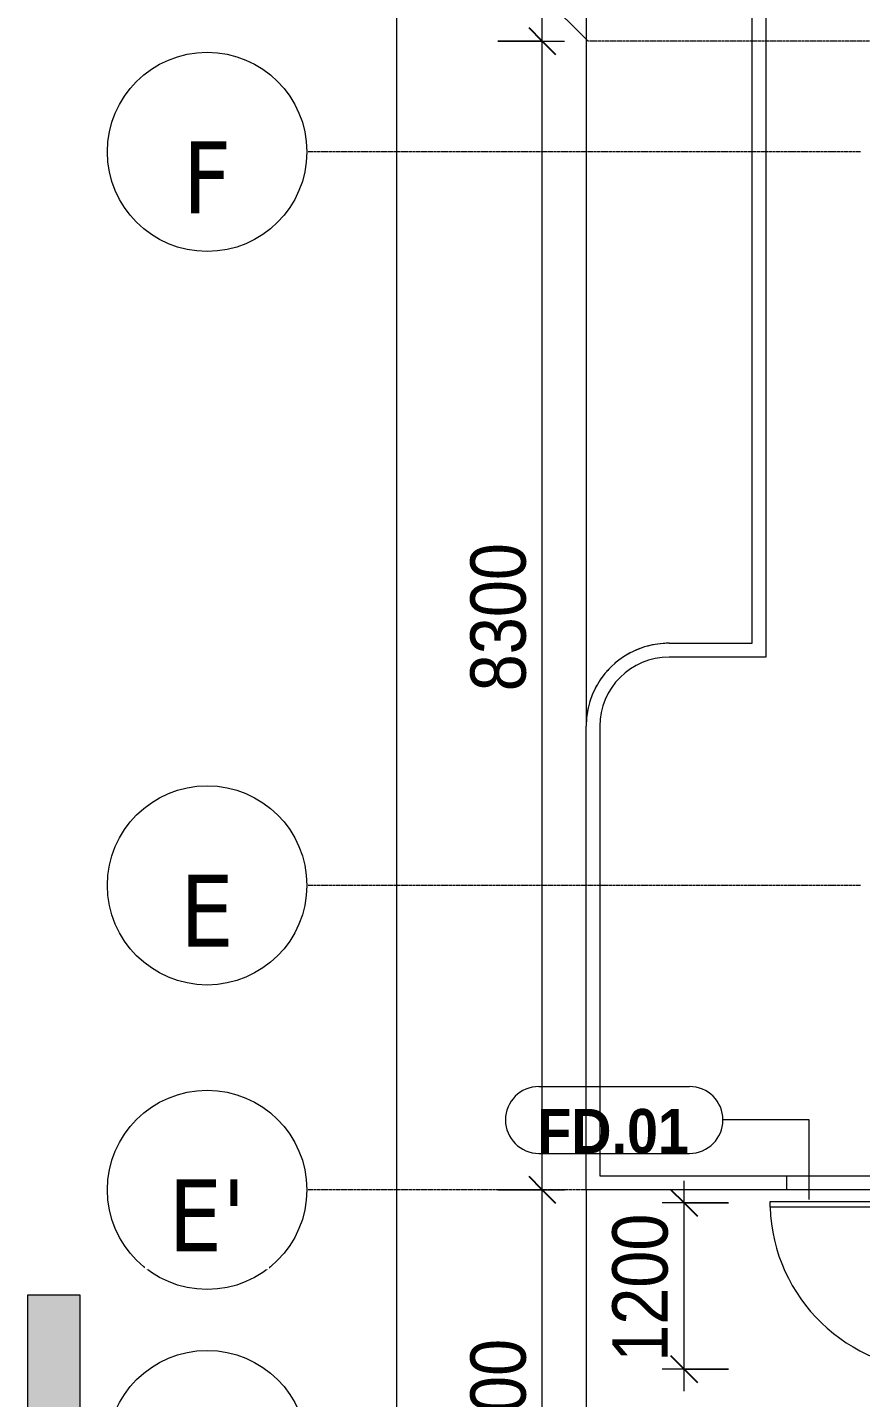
# Model space of a CAD drawing. Header units: millimetres. Extents: x 962 to 241049, y -15958 to 84407.
# Drawn here: x 90248 to 96266, y 35536 to 45436 of the extents above; entities that cross this region are included whole.
import ezdxf

# ---------------------------------------------------------------- set-up
doc = ezdxf.new("R2010")
doc.units = ezdxf.units.MM
doc.linetypes.add('Grid Line', pattern=[22.225, 12.7, -3.175, 3.175, -3.175])
for name, color, linetype, lineweight in [('A-ANNO-DIMS', 211, 'Continuous', 9), ('A-ANNO-DIMS-160', 211, 'Continuous', 9), ('A-DETL-GENF-2', 1, 'Continuous', 9), ('A-DOOR-3', 1, 'Continuous', 9), ('A-DOOR-IDEN', 31, 'Continuous', 9), ('A-FLOR', 192, 'Continuous', 9), ('A-WALL', 113, 'Continuous', 9), ('G-ANNO-SYMB', 111, 'Continuous', 9), ('S-GRID', 1, 'Continuous', 9), ('S-GRID-1', 1, 'Grid Line', 9), ('S-GRID-IDEN', 1, 'Continuous', 9)]:
    doc.layers.add(name, color=color, linetype=linetype, lineweight=lineweight)
doc.styles.add('Arial_B_5', font='arialbd_0.ttf', dxfattribs={"width": 0.9, "height": 320})
doc.styles.add('Tahoma_B', font='tahomabd_0.ttf', dxfattribs={"height": 520})
doc.styles.add('UTM Avo', font='UTM Avo.ttf', dxfattribs={"width": 0.9, "height": 400})
doc.dimstyles.new('1_Dim_chi_tiet_2_5', dxfattribs={"dimscale": 304.8, "dimtxt": 399.720379, "dimasz": 0.629921, "dimexe": 0.524934, "dimexo": 0.0625, "dimgap": 0.052493, "dimtad": 1, "dimdec": 0, "dimrnd": 5, "dimzin": 0, "dimdsep": 46, "dimtxsty": 'UTM Avo', "dimblk1": 'OBLIQUE', "dimblk2": 'OBLIQUE', "dimsah": 1, "dimcen": 0.09, "dimdle": 0.524934, "dimazin": 0, "dimtfac": 1, "dimtdec": 4, "dimtix": 1, "dimtmove": 0, "dimatfit": 3, "dimfxl": 1.049869, "dimfxlon": 1, "dimtvp": 1, "dimtolj": 1, "dimtzin": 0, "dimarcsym": 2})

# ---------------------------------------------------------------- blocks, each defined once
blk = doc.blocks.new('FD_01 - FD_01-1200x2200mm-1787917-TKCS_MB TẦNG 1')
at = {"layer": 'A-DETL-GENF-2'}
for p, q in [((570, 100), (570, 1320)), ((570, 1320), (610, 1320)), ((610, 1320), (610, 100))]:
    blk.add_line(p, q, dxfattribs=at)
blk.add_arc((610, 100), 1220, 91.87889, 180, dxfattribs=at)
blk = doc.blocks.new('Grid - M_Grid Head - Circle-353313-TKCS_MB TẦNG 1')
at = {"layer": 'S-GRID-IDEN'}
blk.add_circle((0, 0), 4.5, dxfattribs=at)
blk = doc.blocks.new('Section - 3_32_ x 3_8_-4701953-TKCS_MB TẦNG 1')
at = {"layer": 'G-ANNO-SYMB'}
blk.add_hatch(color=256, dxfattribs=at).paths.add_polyline_path([(0, 9.525), (0, 0), (-2.38125, 0), (-2.38125, 9.525)])
for p, q in [((0, 9.525), (-2.38125, 9.525)), ((-2.38125, 9.525), (-2.38125, 0)), ((0, 0), (0, 9.525)), ((-2.38125, 0), (0, 0))]:
    blk.add_line(p, q, dxfattribs=at)
blk = doc.blocks.new('DIMBLOCK123-TKCS_MB TẦNG 1')
at = {"layer": 'A-ANNO-DIMS-160', "lineweight": 25}
for p, q in [((94991.8, 36942), (94895.8, 37038)), ((94991.8, 36942), (95087.8, 36846)), ((94991.8, 35742), (94895.8, 35838)), ((94991.8, 35742), (95087.8, 35646))]:
    blk.add_line(p, q, dxfattribs=at)
at = {"layer": 'A-ANNO-DIMS-160'}
for p, q in [((94991.8, 35582), (94991.8, 37102)), ((95311.8, 36942), (94831.8, 36942)), ((94991.8, 36942), (95311.8, 36942)), ((95311.8, 35742), (94831.8, 35742)), ((94991.8, 35742), (95311.8, 35742))]:
    blk.add_line(p, q, dxfattribs=at)
at = {"layer": 'A-ANNO-DIMS-160', "color": 0, "insert": (94472.1, 35794.2), "char_height": 400, "width": 1314.636, "attachment_point": 1, "rotation": 90, "line_spacing_factor": 1.110334, "style": 'UTM Avo'}
blk.add_mtext('1200', dxfattribs=at)
blk = doc.blocks.new('_Oblique')
at = {"color": 0, "linetype": 'ByBlock', "lineweight": -2}
blk.add_line((-0.5, -0.5), (0.5, 0.5), dxfattribs=at)
blk = doc.blocks.new('DIMBLOCK127-TKCS_MB TẦNG 1')
at = {"layer": 'A-ANNO-DIMS-160', "lineweight": 25}
for p, q in [((93966.7, 37036.9), (93870.7, 37132.9)), ((93966.7, 37036.9), (94062.7, 36940.9)), ((93966.7, 33836.9), (93870.7, 33932.9)), ((93966.7, 33836.9), (94062.7, 33740.9))]:
    blk.add_line(p, q, dxfattribs=at)
at = {"layer": 'A-ANNO-DIMS-160'}
for p, q in [((93646.7, 37036.9), (94126.7, 37036.9)), ((93966.7, 37036.9), (93646.7, 37036.9)), ((93966.7, 33836.9), (93966.7, 37036.9)), ((93646.7, 33836.9), (94126.7, 33836.9)), ((93966.7, 33836.9), (93646.7, 33836.9))]:
    blk.add_line(p, q, dxfattribs=at)
at = {"layer": 'A-ANNO-DIMS-160', "color": 0, "insert": (93447.1, 34889.2), "char_height": 400, "width": 1314.636, "attachment_point": 1, "rotation": 90, "line_spacing_factor": 1.110334, "style": 'UTM Avo'}
blk.add_mtext('3200', dxfattribs=at)
blk = doc.blocks.new('DIMBLOCK128-TKCS_MB TẦNG 1')
at = {"layer": 'A-ANNO-DIMS-160', "lineweight": 25}
for p, q in [((93966.7, 45336.9), (93870.7, 45432.9)), ((93966.7, 45336.9), (94062.7, 45240.9)), ((93966.7, 37036.9), (93870.7, 37132.9)), ((93966.7, 37036.9), (94062.7, 36940.9))]:
    blk.add_line(p, q, dxfattribs=at)
at = {"layer": 'A-ANNO-DIMS-160'}
for p, q in [((93646.7, 45336.9), (94126.7, 45336.9)), ((93966.7, 45336.9), (93646.7, 45336.9)), ((93966.7, 37036.9), (93966.7, 45336.9)), ((93646.7, 37036.9), (94126.7, 37036.9)), ((93966.7, 37036.9), (93646.7, 37036.9))]:
    blk.add_line(p, q, dxfattribs=at)
at = {"layer": 'A-ANNO-DIMS-160', "color": 0, "insert": (93447.1, 40639.2), "char_height": 400, "width": 1314.636, "attachment_point": 1, "rotation": 90, "line_spacing_factor": 1.110334, "style": 'UTM Avo'}
blk.add_mtext('8300', dxfattribs=at)
blk = doc.blocks.new('DIMBLOCK129-TKCS_MB TẦNG 1')
at = {"layer": 'A-ANNO-DIMS-160', "lineweight": 25}
for p, q in [((93966.7, 53536.9), (93870.7, 53632.9)), ((93966.7, 53536.9), (94062.7, 53440.9)), ((93966.7, 45336.9), (93870.7, 45432.9)), ((93966.7, 45336.9), (94062.7, 45240.9))]:
    blk.add_line(p, q, dxfattribs=at)
at = {"layer": 'A-ANNO-DIMS-160'}
for p, q in [((93646.7, 53536.9), (94126.7, 53536.9)), ((93966.7, 53536.9), (93646.7, 53536.9)), ((93966.7, 45336.9), (93966.7, 53536.9)), ((93646.7, 45336.9), (94126.7, 45336.9)), ((93966.7, 45336.9), (93646.7, 45336.9))]:
    blk.add_line(p, q, dxfattribs=at)
at = {"layer": 'A-ANNO-DIMS-160', "color": 0, "insert": (93447.1, 48889.2), "char_height": 400, "width": 1314.636, "attachment_point": 1, "rotation": 90, "line_spacing_factor": 1.110334, "style": 'UTM Avo'}
blk.add_mtext('8200', dxfattribs=at)
blk = doc.blocks.new('DIMBLOCK133-TKCS_MB TẦNG 1')
at = {"layer": 'A-ANNO-DIMS-160', "lineweight": 25}
for p, q in [((92916.7, 78236.9), (92820.7, 78332.9)), ((92916.7, 78236.9), (93012.7, 78140.9)), ((92916.7, 17236.9), (92820.7, 17332.9)), ((92916.7, 17236.9), (93012.7, 17140.9))]:
    blk.add_line(p, q, dxfattribs=at)
at = {"layer": 'A-ANNO-DIMS-160'}
for p, q in [((92916.7, 17076.9), (92916.7, 78396.9)), ((92596.7, 78236.9), (93076.7, 78236.9)), ((92916.7, 78236.9), (92596.7, 78236.9)), ((92596.7, 17236.9), (93076.7, 17236.9)), ((92916.7, 17236.9), (92596.7, 17236.9))]:
    blk.add_line(p, q, dxfattribs=at)
at = {"layer": 'A-ANNO-DIMS-160', "color": 0, "insert": (92397.1, 47052.2), "char_height": 400, "width": 1643.295, "attachment_point": 1, "rotation": 90, "line_spacing_factor": 1.110334, "style": 'UTM Avo'}
blk.add_mtext('61000', dxfattribs=at)
blk = doc.blocks.new('STN_Door Tag - STN_Door Tag-1788670-TKCS_MB TẦNG 1')
at = {"layer": 'A-DOOR-IDEN'}
for p, q in [((-3.37, 1.495), (3.431, 1.495)), ((-3.37, -1.524), (3.431, -1.524))]:
    blk.add_line(p, q, dxfattribs=at)
for centre, start, end in [((-3.37, -0.015), 90, 270), ((3.431, -0.015), 270, 90)]:
    blk.add_arc(centre, 1.509, start, end, dxfattribs=at)

msp = doc.modelspace()

# ---------------------------------------------------------------- linework, layer by layer
at = {"layer": 'A-DOOR-IDEN'}
for p, q in [((95895.1, 37543.7), (95271.9, 37543.7)), ((95895.1, 36967.8), (95895.1, 37543.7))]:
    msp.add_line(p, q, dxfattribs=at)
at = {"layer": 'A-FLOR'}
for p, q in [((94282.5, 62086.3), (94282.5, 40386.3)), ((94282.7, 62073.3), (94282.7, 40399.4)), ((95731.7, 37137.4), (96831.6, 37137.4)), ((94282.5, 37037.4), (94282.5, 33837.4)), ((96831.6, 37037.4), (95731.7, 37037.4))]:
    msp.add_line(p, q, dxfattribs=at)
for start, end in [(117.8569, 122.50248), (109.49983, 114.20469), (100.83324, 106.13646), (90, 98.06823), (134.3178, 138.75375), (126.1108, 130.62811), (142.49955, 146.87939), (158.82294, 163.13071), (150.66614, 155.00505), (166.97303, 171.25638), (175.11832, 178.75053)]:
    msp.add_arc((94882.5, 40386.3), 600, start, end, dxfattribs=at)
at = {"layer": 'A-WALL'}
for p, q in [((95582.5, 61586.3), (95582.5, 40886.3)), ((95482.5, 40986.3), (95482.5, 61486.3)), ((94882.5, 40986.3), (95482.5, 40986.3)), ((95582.5, 40886.3), (94882.5, 40886.3)), ((94282.5, 37037.4), (94282.5, 40386.3)), ((94382.5, 40386.3), (94382.5, 37137.4)), ((94382.5, 37137.4), (95731.7, 37137.4)), ((95731.7, 37137.4), (95731.7, 37037.4)), ((95731.7, 37037.4), (94282.5, 37037.4))]:
    msp.add_line(p, q, dxfattribs=at)
for radius in [600, 500]:
    msp.add_arc((94882.5, 40386.3), radius, 90, 180, dxfattribs=at)
at = {"layer": 'S-GRID'}
msp.add_line((94297.8, 45336.9), (93281.8, 46352.9), dxfattribs=at)
at = {"layer": 'S-GRID-1'}
for p, q in [((98297.8, 45336.9), (94297.8, 45336.9)), ((96265.8, 44536.9), (92265.8, 44536.9)), ((96265.8, 39236.9), (92265.8, 39236.9)), ((96265.8, 37036.9), (92265.8, 37036.9)), ((192368.8, 37036.9), (96265.8, 37036.9))]:
    msp.add_line(p, q, dxfattribs=at)

# ---------------------------------------------------------------- block references
at = {"layer": 'A-DOOR-3', "rotation": 89.99999999999993}
msp.add_blockref('FD_01 - FD_01-1200x2200mm-1787917-TKCS_MB TẦNG 1', (96931.6, 36342), dxfattribs=at)
at = {"layer": 'A-DOOR-IDEN', "xscale": 159.9999999999999, "yscale": 159.9999999999999, "zscale": 159.9999999999999}
msp.add_blockref('STN_Door Tag - STN_Door Tag-1788670-TKCS_MB TẦNG 1', (94481.5, 37544.4), dxfattribs=at)
at = {"layer": 'G-ANNO-SYMB', "xscale": 159.9999999999999, "yscale": 159.9999999999999, "zscale": 159.9999999999999}
msp.add_blockref('Section - 3_32_ x 3_8_-4701953-TKCS_MB TẦNG 1', (90628.5, 34751.5), dxfattribs=at)
at = {"layer": 'S-GRID-IDEN', "xscale": 159.9999999999999, "yscale": 159.9999999999999, "zscale": 159.9999999999999, "rotation": 89.99999999999982}
for p in [(91545.8, 44536.9), (91545.8, 39236.9), (91545.8, 37036.9), (91545.8, 35156.8)]:
    msp.add_blockref('Grid - M_Grid Head - Circle-353313-TKCS_MB TẦNG 1', p, dxfattribs=at)

# ---------------------------------------------------------------- texts
at = {"layer": 'A-DOOR-IDEN', "insert": (94478.3, 37459.1), "char_height": 320, "width": 1124.64, "attachment_point": 5, "line_spacing_factor": 0.936439, "style": 'Arial_B_5'}
msp.add_mtext('\\pt7.2,14.4,21.6,28.8,36,43.2,50.4,57.6,64.8,72,79.2,86.4,93.6,100.8,108,115.2,122.4,129.6,136.8,144,151.2,158.4,165.6,172.8,180,187.2,194.4,201.6,208.8,216,223.2,230.4;FD.01', dxfattribs=at)

# ---------------------------------------------------------------- dimensions: what is measured, and where the dimension line sits
at = {"layer": 'A-ANNO-DIMS'}
for base, p1, p2, override, picture, middle in [((92916.7, 78236.9), (92596.7, 17236.9), (92596.7, 78236.9), {"dimpost": '<>', "dimfxl": 61000}, 'DIMBLOCK133-TKCS_MB TẦNG 1', (92693.8, 47736.9)), ((93966.7, 53536.9), (93646.7, 45336.9), (93646.7, 53536.9), {"dimpost": '<>', "dimfxl": 8200}, 'DIMBLOCK129-TKCS_MB TẦNG 1', (93743.8, 49436.9)), ((93966.7, 45336.9), (93646.7, 37036.9), (93646.7, 45336.9), {"dimpost": '<>', "dimfxl": 8300}, 'DIMBLOCK128-TKCS_MB TẦNG 1', (93743.8, 41186.9)), ((93966.7, 37036.9), (93646.7, 33836.9), (93646.7, 37036.9), {"dimpost": '<>', "dimfxl": 3200}, 'DIMBLOCK127-TKCS_MB TẦNG 1', (93743.8, 35436.9)), ((94991.8, 36942), (95311.8, 35742), (95311.8, 36942), {"dimpost": '<>', "dimfxl": 1200}, 'DIMBLOCK123-TKCS_MB TẦNG 1', (94768.8, 36342))]:
    dim = msp.add_linear_dim(base=base, p1=p1, p2=p2, angle=90, dimstyle='1_Dim_chi_tiet_2_5', override=override, dxfattribs=at)
    dim.commit()
    dim.dimension.update_dxf_attribs({"geometry": picture, "text_midpoint": middle})

# ---------------------------------------------------------------- next in the draw order: texts
at = {"layer": 'S-GRID-IDEN', "char_height": 520, "attachment_point": 5, "line_spacing_factor": 0.996129, "style": 'Tahoma_B', "bg_fill": 3, "box_fill_scale": 1.25, "bg_fill_color": 256, "bg_fill_true_color": 13158600, "bg_fill_transparency": 0}
for s, insert, width in [('\\pt2031.9988,4063.9976,6096.0016,8128.0004,10159.9992,12191.998,14224.002,16256.0008,18287.9996,20319.9984,22352.0024,24384.0012,26416,28447.9988,30479.9976,32512.0016,34544.0004,36575.9992,38607.998,40640.002,42672.0008,44703.9996,46735.9984,48768.0024,50800.0012,52832,54863.9988,56895.9976,58928.0016,60960.0004,62991.9992,65023.998;F', (91544.4, 44353.6), 424), ('\\pt2031.9988,4063.9976,6096.0016,8128.0004,10159.9992,12191.998,14224.002,16256.0008,18287.9996,20319.9984,22352.0024,24384.0012,26416,28447.9988,30479.9976,32512.0016,34544.0004,36575.9992,38607.998,40640.002,42672.0008,44703.9996,46735.9984,48768.0024,50800.0012,52832,54863.9988,56895.9976,58928.0016,60960.0004,62991.9992,65023.998;E', (91544.4, 39053.6), 444.8), ("\\pt2031.9988,4063.9976,6096.0016,8128.0004,10159.9992,12191.998,14224.002,16256.0008,18287.9996,20319.9984,22352.0024,24384.0012,26416,28447.9988,30479.9976,32512.0016,34544.0004,36575.9992,38607.998,40640.002,42672.0008,44703.9996,46735.9984,48768.0024,50800.0012,52832,54863.9988,56895.9976,58928.0016,60960.0004,62991.9992,65023.998;E'", (91544.4, 36853.6), 635.2)]:
    msp.add_mtext(s, dxfattribs=dict(at, insert=insert, width=width))

doc.saveas('drawing.dxf')
